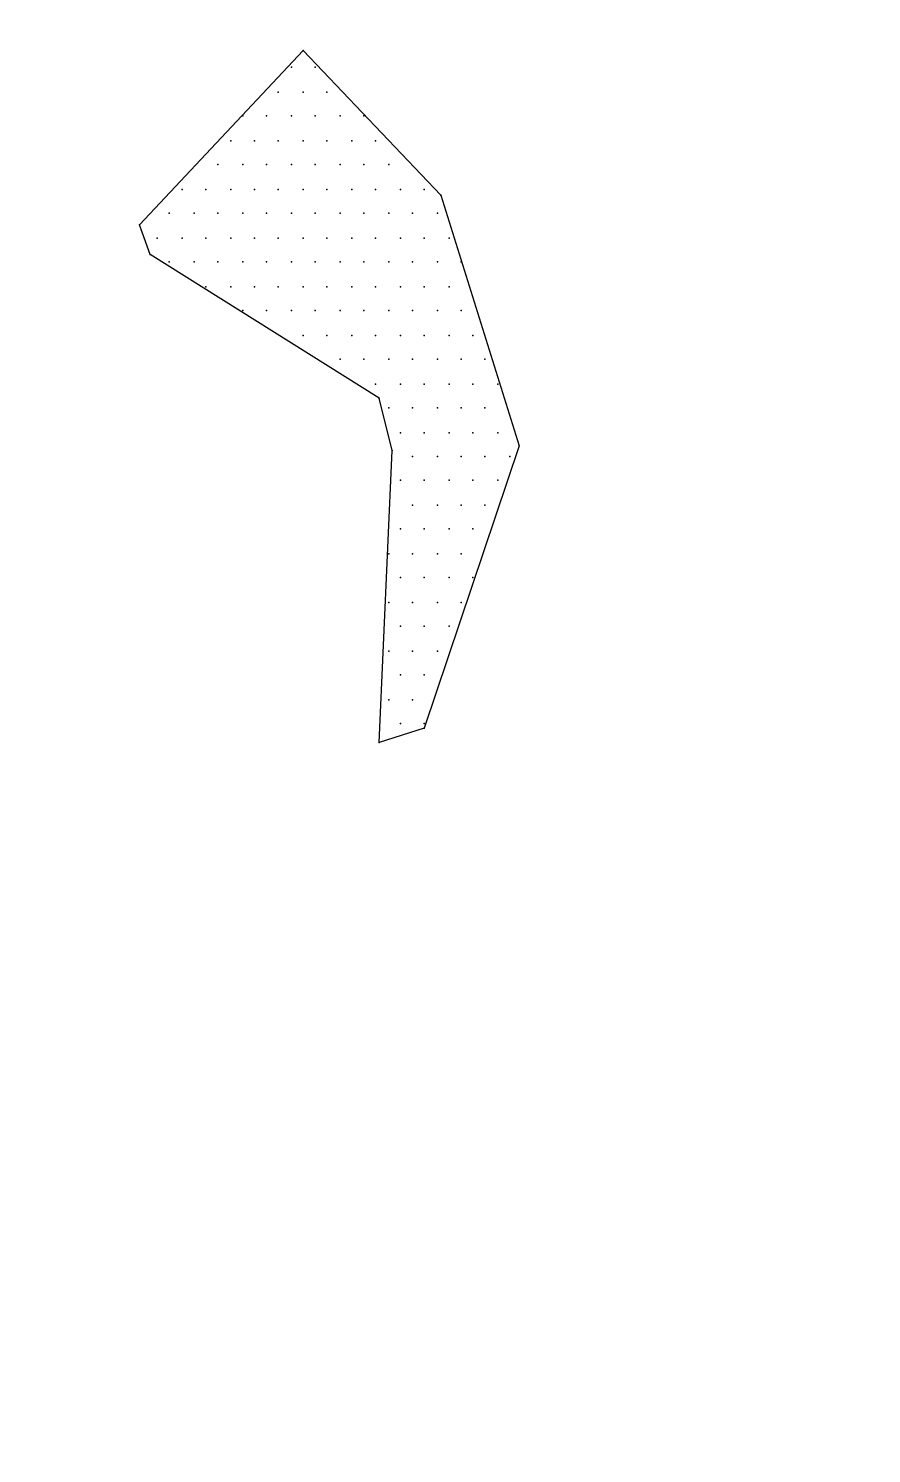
# Model space of a CAD drawing. Extents: x 180421 to 182279, y 668879 to 669787.
# Drawn here: x 180592.82 to 180596.57, y 669624.46 to 669630.8 of the extents above; entities that cross this region are included whole.
import ezdxf

# ---------------------------------------------------------------- set-up
doc = ezdxf.new("R2010")
doc.units = 0
doc.header["$LTSCALE"] = 2.5
doc.header["$MEASUREMENT"] = 0
doc.layers.get('0').update_dxf_attribs({"linetype": 'CONTINUOUS'})
doc.layers.add('KOTERET', color=1, linetype='CONTINUOUS')

# ---------------------------------------------------------------- blocks, each defined once
blk = doc.blocks.new('elipsa')
at = {"layer": 'KOTERET', "color": 1, "linetype": 'Continuous'}
blk.add_lwpolyline([(-8.7988, -18.4832, 0.049045), (1.6467, -19.2327, 0.072972), (16.9534, -16.5725, 0.125195), (26.7391, -11.2363, 0.103069), (32.0753, -3.7149, 0.035565), (32.4289, -2.1895, 0.105225), (32.1861, 2.3919, 0.105504), (27.4094, 9.6652, 0.107235), (19.9461, 14.405, 0.064474), (7.4632, 17.8464, 0.055181), (-3.6262, 18.1789, 0.081162), (-16.6527, 15.5029, 0.05669), (-24.9288, 11.217, 0.171614), (-30.9723, 4.1918, 0.076301), (-31.8855, 0.0748, 0.117637), (-30.4181, -6.2062, 0.130118), (-25.7153, -11.5424, 0.070334), (-16.0457, -16.6411, 0.047983), (-8.7988, -18.4832)], format="xyb", dxfattribs=at)
at = {"layer": 'KOTERET', "color": 2, "linetype": 'Continuous'}
for points in [[(-8.4029, 15.1809), (-7.6745, 15.9568)], [(-7.6745, 15.9568), (-7.0623, 15.3128)], [(-7.7273, 15.8829), (-7.7273, 15.8829)], [(-7.6218, 15.8829), (-7.6218, 15.8829)], [(-7.7854, 15.772), (-7.7854, 15.772)], [(-7.6745, 15.772), (-7.6745, 15.772)], [(-7.569, 15.772), (-7.569, 15.772)], [(-7.9437, 15.6665), (-7.9437, 15.6665)], [(-7.8382, 15.6665), (-7.8382, 15.6665)], [(-7.7273, 15.6665), (-7.7273, 15.6665)], [(-7.6218, 15.6665), (-7.6218, 15.6665)], [(-7.5109, 15.6665), (-7.5109, 15.6665)], [(-7.4053, 15.6665), (-7.4053, 15.6665)], [(-7.9965, 15.5556), (-7.9965, 15.5556)], [(-7.8909, 15.5556), (-7.8909, 15.5556)], [(-7.7854, 15.5556), (-7.7854, 15.5556)], [(-7.6745, 15.5556), (-7.6745, 15.5556)], [(-7.569, 15.5556), (-7.569, 15.5556)], [(-7.4581, 15.5556), (-7.4581, 15.5556)], [(-7.3526, 15.5556), (-7.3526, 15.5556)], [(-8.0546, 15.4501), (-8.0546, 15.4501)], [(-7.9437, 15.4501), (-7.9437, 15.4501)], [(-7.8382, 15.4501), (-7.8382, 15.4501)], [(-7.7273, 15.4501), (-7.7273, 15.4501)], [(-7.6218, 15.4501), (-7.6218, 15.4501)], [(-7.5109, 15.4501), (-7.5109, 15.4501)], [(-7.4053, 15.4501), (-7.4053, 15.4501)], [(-7.2945, 15.4501), (-7.2945, 15.4501)], [(-8.2129, 15.3392), (-8.2129, 15.3392)], [(-8.1073, 15.3392), (-8.1073, 15.3392)], [(-7.9965, 15.3392), (-7.9965, 15.3392)], [(-7.8909, 15.3392), (-7.8909, 15.3392)], [(-7.7854, 15.3392), (-7.7854, 15.3392)], [(-7.6745, 15.3392), (-7.6745, 15.3392)], [(-7.569, 15.3392), (-7.569, 15.3392)], [(-7.4581, 15.3392), (-7.4581, 15.3392)], [(-7.3526, 15.3392), (-7.3526, 15.3392)], [(-7.2417, 15.3392), (-7.2417, 15.3392)], [(-7.1362, 15.3392), (-7.1362, 15.3392)], [(-7.0623, 15.3128), (-6.7139, 14.1992)], [(-8.271, 15.2337), (-8.271, 15.2337)], [(-8.1601, 15.2337), (-8.1601, 15.2337)], [(-8.0546, 15.2337), (-8.0546, 15.2337)], [(-7.9437, 15.2337), (-7.9437, 15.2337)], [(-7.8382, 15.2337), (-7.8382, 15.2337)], [(-7.7273, 15.2337), (-7.7273, 15.2337)], [(-7.6218, 15.2337), (-7.6218, 15.2337)], [(-7.5109, 15.2337), (-7.5109, 15.2337)], [(-7.4053, 15.2337), (-7.4053, 15.2337)], [(-7.2945, 15.2337), (-7.2945, 15.2337)], [(-7.1889, 15.2337), (-7.1889, 15.2337)], [(-7.0781, 15.2337), (-7.0781, 15.2337)], [(-8.3554, 15.0489), (-8.4029, 15.1809)], [(-8.3237, 15.1228), (-8.3237, 15.1228)], [(-8.2129, 15.1228), (-8.2129, 15.1228)], [(-8.1073, 15.1228), (-8.1073, 15.1228)], [(-7.9965, 15.1228), (-7.9965, 15.1228)], [(-7.8909, 15.1228), (-7.8909, 15.1228)], [(-7.7854, 15.1228), (-7.7854, 15.1228)], [(-7.6745, 15.1228), (-7.6745, 15.1228)], [(-7.569, 15.1228), (-7.569, 15.1228)], [(-7.4581, 15.1228), (-7.4581, 15.1228)], [(-7.3526, 15.1228), (-7.3526, 15.1228)], [(-7.2417, 15.1228), (-7.2417, 15.1228)], [(-7.1362, 15.1228), (-7.1362, 15.1228)], [(-7.0253, 15.1228), (-7.0253, 15.1228)], [(-7.3367, 14.4103), (-8.3554, 15.0489)], [(-8.271, 15.0173), (-8.271, 15.0173)], [(-8.1601, 15.0173), (-8.1601, 15.0173)], [(-8.0546, 15.0173), (-8.0546, 15.0173)], [(-7.9437, 15.0173), (-7.9437, 15.0173)], [(-7.8382, 15.0173), (-7.8382, 15.0173)], [(-7.7273, 15.0173), (-7.7273, 15.0173)], [(-7.6218, 15.0173), (-7.6218, 15.0173)], [(-7.5109, 15.0173), (-7.5109, 15.0173)], [(-7.4053, 15.0173), (-7.4053, 15.0173)], [(-7.2945, 15.0173), (-7.2945, 15.0173)], [(-7.1889, 15.0173), (-7.1889, 15.0173)], [(-7.0781, 15.0173), (-7.0781, 15.0173)], [(-6.9725, 15.0173), (-6.9725, 15.0173)], [(-8.1073, 14.9064), (-8.1073, 14.9064)], [(-7.9965, 14.9064), (-7.9965, 14.9064)], [(-7.8909, 14.9064), (-7.8909, 14.9064)], [(-7.7854, 14.9064), (-7.7854, 14.9064)], [(-7.6745, 14.9064), (-7.6745, 14.9064)], [(-7.569, 14.9064), (-7.569, 14.9064)], [(-7.4581, 14.9064), (-7.4581, 14.9064)], [(-7.3526, 14.9064), (-7.3526, 14.9064)], [(-7.2417, 14.9064), (-7.2417, 14.9064)], [(-7.1362, 14.9064), (-7.1362, 14.9064)], [(-7.0253, 14.9064), (-7.0253, 14.9064)], [(-7.9437, 14.8009), (-7.9437, 14.8009)], [(-7.8382, 14.8009), (-7.8382, 14.8009)], [(-7.7273, 14.8009), (-7.7273, 14.8009)], [(-7.6218, 14.8009), (-7.6218, 14.8009)], [(-7.5109, 14.8009), (-7.5109, 14.8009)], [(-7.4053, 14.8009), (-7.4053, 14.8009)], [(-7.2945, 14.8009), (-7.2945, 14.8009)], [(-7.1889, 14.8009), (-7.1889, 14.8009)], [(-7.0781, 14.8009), (-7.0781, 14.8009)], [(-6.9725, 14.8009), (-6.9725, 14.8009)], [(-7.6745, 14.69), (-7.6745, 14.69)], [(-7.569, 14.69), (-7.569, 14.69)], [(-7.4581, 14.69), (-7.4581, 14.69)], [(-7.3526, 14.69), (-7.3526, 14.69)], [(-7.2417, 14.69), (-7.2417, 14.69)], [(-7.1362, 14.69), (-7.1362, 14.69)], [(-7.0253, 14.69), (-7.0253, 14.69)], [(-6.9198, 14.69), (-6.9198, 14.69)], [(-7.5109, 14.5845), (-7.5109, 14.5845)], [(-7.4053, 14.5845), (-7.4053, 14.5845)], [(-7.2945, 14.5845), (-7.2945, 14.5845)], [(-7.1889, 14.5845), (-7.1889, 14.5845)], [(-7.0781, 14.5845), (-7.0781, 14.5845)], [(-6.9725, 14.5845), (-6.9725, 14.5845)], [(-6.867, 14.5845), (-6.867, 14.5845)], [(-7.3526, 14.4736), (-7.3526, 14.4736)], [(-7.2417, 14.4736), (-7.2417, 14.4736)], [(-7.1362, 14.4736), (-7.1362, 14.4736)], [(-7.0253, 14.4736), (-7.0253, 14.4736)], [(-6.9198, 14.4736), (-6.9198, 14.4736)], [(-6.8089, 14.4736), (-6.8089, 14.4736)], [(-7.2787, 14.178), (-7.3367, 14.4103)], [(-7.2945, 14.3681), (-7.2945, 14.3681)], [(-7.1889, 14.3681), (-7.1889, 14.3681)], [(-7.0781, 14.3681), (-7.0781, 14.3681)], [(-6.9725, 14.3681), (-6.9725, 14.3681)], [(-6.867, 14.3681), (-6.867, 14.3681)], [(-7.2417, 14.2572), (-7.2417, 14.2572)], [(-7.1362, 14.2572), (-7.1362, 14.2572)], [(-6.7139, 14.1992), (-7.1362, 12.9429)], [(-7.0253, 14.2572), (-7.0253, 14.2572)], [(-6.9198, 14.2572), (-6.9198, 14.2572)], [(-6.8089, 14.2572), (-6.8089, 14.2572)], [(-7.3367, 12.8796), (-7.2787, 14.178)], [(-7.1889, 14.1516), (-7.1889, 14.1516)], [(-7.0781, 14.1516), (-7.0781, 14.1516)], [(-6.9725, 14.1516), (-6.9725, 14.1516)], [(-6.867, 14.1516), (-6.867, 14.1516)], [(-6.7561, 14.1516), (-6.7561, 14.1516)], [(-7.2417, 14.0461), (-7.2417, 14.0461)], [(-7.1362, 14.0461), (-7.1362, 14.0461)], [(-7.0253, 14.0461), (-7.0253, 14.0461)], [(-6.9198, 14.0461), (-6.9198, 14.0461)], [(-6.8089, 14.0461), (-6.8089, 14.0461)], [(-7.1889, 13.9352), (-7.1889, 13.9352)], [(-7.0781, 13.9352), (-7.0781, 13.9352)], [(-6.9725, 13.9352), (-6.9725, 13.9352)], [(-6.867, 13.9352), (-6.867, 13.9352)], [(-7.2417, 13.8297), (-7.2417, 13.8297)], [(-7.1362, 13.8297), (-7.1362, 13.8297)], [(-7.0253, 13.8297), (-7.0253, 13.8297)], [(-6.9198, 13.8297), (-6.9198, 13.8297)], [(-7.2945, 13.7188), (-7.2945, 13.7188)], [(-7.1889, 13.7188), (-7.1889, 13.7188)], [(-7.0781, 13.7188), (-7.0781, 13.7188)], [(-6.9725, 13.7188), (-6.9725, 13.7188)], [(-7.2417, 13.6133), (-7.2417, 13.6133)], [(-7.1362, 13.6133), (-7.1362, 13.6133)], [(-7.0253, 13.6133), (-7.0253, 13.6133)], [(-6.9198, 13.6133), (-6.9198, 13.6133)], [(-7.2945, 13.5024), (-7.2945, 13.5024)], [(-7.1889, 13.5024), (-7.1889, 13.5024)], [(-7.0781, 13.5024), (-7.0781, 13.5024)], [(-6.9725, 13.5024), (-6.9725, 13.5024)], [(-7.2417, 13.3969), (-7.2417, 13.3969)], [(-7.1362, 13.3969), (-7.1362, 13.3969)], [(-7.0253, 13.3969), (-7.0253, 13.3969)], [(-7.2945, 13.286), (-7.2945, 13.286)], [(-7.1889, 13.286), (-7.1889, 13.286)], [(-7.0781, 13.286), (-7.0781, 13.286)], [(-7.2417, 13.1805), (-7.2417, 13.1805)], [(-7.1362, 13.1805), (-7.1362, 13.1805)], [(-7.2945, 13.0696), (-7.2945, 13.0696)], [(-7.1889, 13.0696), (-7.1889, 13.0696)], [(-7.1362, 12.9429), (-7.3367, 12.8796)], [(-7.2417, 12.9641), (-7.2417, 12.9641)], [(-7.1362, 12.9641), (-7.1362, 12.9641)]]:
    blk.add_lwpolyline(points, dxfattribs=at)
at = {"layer": 'KOTERET', "color": 1}
for p in [(-7.6745, 15.9568), (-7.6745, 15.9568), (-7.7273, 15.8829), (-7.7273, 15.8829), (-7.6218, 15.8829), (-7.6218, 15.8829), (-7.7854, 15.772), (-7.7854, 15.772), (-7.6745, 15.772), (-7.6745, 15.772), (-7.569, 15.772), (-7.569, 15.772), (-7.9437, 15.6665), (-7.9437, 15.6665), (-7.8382, 15.6665), (-7.8382, 15.6665), (-7.7273, 15.6665), (-7.7273, 15.6665), (-7.6218, 15.6665), (-7.6218, 15.6665), (-7.5109, 15.6665), (-7.5109, 15.6665), (-7.4053, 15.6665), (-7.4053, 15.6665), (-7.9965, 15.5556), (-7.9965, 15.5556), (-7.8909, 15.5556), (-7.8909, 15.5556), (-7.7854, 15.5556), (-7.7854, 15.5556), (-7.6745, 15.5556), (-7.6745, 15.5556), (-7.569, 15.5556), (-7.569, 15.5556), (-7.4581, 15.5556), (-7.4581, 15.5556), (-7.3526, 15.5556), (-7.3526, 15.5556), (-8.0546, 15.4501), (-8.0546, 15.4501), (-7.9437, 15.4501), (-7.9437, 15.4501), (-7.8382, 15.4501), (-7.8382, 15.4501), (-7.7273, 15.4501), (-7.7273, 15.4501), (-7.6218, 15.4501), (-7.6218, 15.4501), (-7.5109, 15.4501), (-7.5109, 15.4501), (-7.4053, 15.4501), (-7.4053, 15.4501), (-7.2945, 15.4501), (-7.2945, 15.4501), (-8.2129, 15.3392), (-8.2129, 15.3392), (-8.1073, 15.3392), (-8.1073, 15.3392), (-7.9965, 15.3392), (-7.9965, 15.3392), (-7.8909, 15.3392), (-7.8909, 15.3392), (-7.7854, 15.3392), (-7.7854, 15.3392), (-7.6745, 15.3392), (-7.6745, 15.3392), (-7.569, 15.3392), (-7.569, 15.3392), (-7.4581, 15.3392), (-7.4581, 15.3392), (-7.3526, 15.3392), (-7.3526, 15.3392), (-7.2417, 15.3392), (-7.2417, 15.3392), (-7.1362, 15.3392), (-7.1362, 15.3392), (-7.0623, 15.3128), (-7.0623, 15.3128), (-8.271, 15.2337), (-8.271, 15.2337), (-8.1601, 15.2337), (-8.1601, 15.2337), (-8.0546, 15.2337), (-8.0546, 15.2337), (-7.9437, 15.2337), (-7.9437, 15.2337), (-7.8382, 15.2337), (-7.8382, 15.2337), (-7.7273, 15.2337), (-7.7273, 15.2337), (-7.6218, 15.2337), (-7.6218, 15.2337), (-7.5109, 15.2337), (-7.5109, 15.2337), (-7.4053, 15.2337), (-7.4053, 15.2337), (-7.2945, 15.2337), (-7.2945, 15.2337), (-7.1889, 15.2337), (-7.1889, 15.2337), (-7.0781, 15.2337), (-7.0781, 15.2337), (-8.4029, 15.1809), (-8.4029, 15.1809), (-8.3237, 15.1228), (-8.3237, 15.1228), (-8.2129, 15.1228), (-8.2129, 15.1228), (-8.1073, 15.1228), (-8.1073, 15.1228), (-7.9965, 15.1228), (-7.9965, 15.1228), (-7.8909, 15.1228), (-7.8909, 15.1228), (-7.7854, 15.1228), (-7.7854, 15.1228), (-7.6745, 15.1228), (-7.6745, 15.1228), (-7.569, 15.1228), (-7.569, 15.1228), (-7.4581, 15.1228), (-7.4581, 15.1228), (-7.3526, 15.1228), (-7.3526, 15.1228), (-7.2417, 15.1228), (-7.2417, 15.1228), (-7.1362, 15.1228), (-7.1362, 15.1228), (-7.0253, 15.1228), (-7.0253, 15.1228), (-8.3554, 15.0489), (-8.3554, 15.0489), (-8.271, 15.0173), (-8.271, 15.0173), (-8.1601, 15.0173), (-8.1601, 15.0173), (-8.0546, 15.0173), (-8.0546, 15.0173), (-7.9437, 15.0173), (-7.9437, 15.0173), (-7.8382, 15.0173), (-7.8382, 15.0173), (-7.7273, 15.0173), (-7.7273, 15.0173), (-7.6218, 15.0173), (-7.6218, 15.0173), (-7.5109, 15.0173), (-7.5109, 15.0173), (-7.4053, 15.0173), (-7.4053, 15.0173), (-7.2945, 15.0173), (-7.2945, 15.0173), (-7.1889, 15.0173), (-7.1889, 15.0173), (-7.0781, 15.0173), (-7.0781, 15.0173), (-6.9725, 15.0173), (-6.9725, 15.0173), (-8.1073, 14.9064), (-8.1073, 14.9064), (-7.9965, 14.9064), (-7.9965, 14.9064), (-7.8909, 14.9064), (-7.8909, 14.9064), (-7.7854, 14.9064), (-7.7854, 14.9064), (-7.6745, 14.9064), (-7.6745, 14.9064), (-7.569, 14.9064), (-7.569, 14.9064), (-7.4581, 14.9064), (-7.4581, 14.9064), (-7.3526, 14.9064), (-7.3526, 14.9064), (-7.2417, 14.9064), (-7.2417, 14.9064), (-7.1362, 14.9064), (-7.1362, 14.9064), (-7.0253, 14.9064), (-7.0253, 14.9064), (-7.9437, 14.8009), (-7.9437, 14.8009), (-7.8382, 14.8009), (-7.8382, 14.8009), (-7.7273, 14.8009), (-7.7273, 14.8009), (-7.6218, 14.8009), (-7.6218, 14.8009), (-7.5109, 14.8009), (-7.5109, 14.8009), (-7.4053, 14.8009), (-7.4053, 14.8009), (-7.2945, 14.8009), (-7.2945, 14.8009), (-7.1889, 14.8009), (-7.1889, 14.8009), (-7.0781, 14.8009), (-7.0781, 14.8009), (-6.9725, 14.8009), (-6.9725, 14.8009), (-7.6745, 14.69), (-7.6745, 14.69), (-7.569, 14.69), (-7.569, 14.69), (-7.4581, 14.69), (-7.4581, 14.69), (-7.3526, 14.69), (-7.3526, 14.69), (-7.2417, 14.69), (-7.2417, 14.69), (-7.1362, 14.69), (-7.1362, 14.69), (-7.0253, 14.69), (-7.0253, 14.69), (-6.9198, 14.69), (-6.9198, 14.69), (-7.5109, 14.5845), (-7.5109, 14.5845), (-7.4053, 14.5845), (-7.4053, 14.5845), (-7.2945, 14.5845), (-7.2945, 14.5845), (-7.1889, 14.5845), (-7.1889, 14.5845), (-7.0781, 14.5845), (-7.0781, 14.5845), (-6.9725, 14.5845), (-6.9725, 14.5845), (-6.867, 14.5845), (-6.867, 14.5845), (-7.3526, 14.4736), (-7.3526, 14.4736), (-7.2417, 14.4736), (-7.2417, 14.4736), (-7.1362, 14.4736), (-7.1362, 14.4736), (-7.0253, 14.4736), (-7.0253, 14.4736), (-6.9198, 14.4736), (-6.9198, 14.4736), (-6.8089, 14.4736), (-6.8089, 14.4736), (-7.3367, 14.4103), (-7.3367, 14.4103), (-7.2945, 14.3681), (-7.2945, 14.3681), (-7.1889, 14.3681), (-7.1889, 14.3681), (-7.0781, 14.3681), (-7.0781, 14.3681), (-6.9725, 14.3681), (-6.9725, 14.3681), (-6.867, 14.3681), (-6.867, 14.3681), (-7.2417, 14.2572), (-7.2417, 14.2572), (-7.1362, 14.2572), (-7.1362, 14.2572), (-7.0253, 14.2572), (-7.0253, 14.2572), (-6.9198, 14.2572), (-6.9198, 14.2572), (-6.8089, 14.2572), (-6.8089, 14.2572), (-6.7139, 14.1992), (-6.7139, 14.1992), (-7.2787, 14.178), (-7.2787, 14.178), (-7.1889, 14.1516), (-7.1889, 14.1516), (-7.0781, 14.1516), (-7.0781, 14.1516), (-6.9725, 14.1516), (-6.9725, 14.1516), (-6.867, 14.1516), (-6.867, 14.1516), (-6.7561, 14.1516), (-6.7561, 14.1516), (-7.2417, 14.0461), (-7.2417, 14.0461), (-7.1362, 14.0461), (-7.1362, 14.0461), (-7.0253, 14.0461), (-7.0253, 14.0461), (-6.9198, 14.0461), (-6.9198, 14.0461), (-6.8089, 14.0461), (-6.8089, 14.0461), (-7.1889, 13.9352), (-7.1889, 13.9352), (-7.0781, 13.9352), (-7.0781, 13.9352), (-6.9725, 13.9352), (-6.9725, 13.9352), (-6.867, 13.9352), (-6.867, 13.9352), (-7.2417, 13.8297), (-7.2417, 13.8297), (-7.1362, 13.8297), (-7.1362, 13.8297), (-7.0253, 13.8297), (-7.0253, 13.8297), (-6.9198, 13.8297), (-6.9198, 13.8297), (-7.2945, 13.7188), (-7.2945, 13.7188), (-7.1889, 13.7188), (-7.1889, 13.7188), (-7.0781, 13.7188), (-7.0781, 13.7188), (-6.9725, 13.7188), (-6.9725, 13.7188), (-7.2417, 13.6133), (-7.2417, 13.6133), (-7.1362, 13.6133), (-7.1362, 13.6133), (-7.0253, 13.6133), (-7.0253, 13.6133), (-6.9198, 13.6133), (-6.9198, 13.6133), (-7.2945, 13.5024), (-7.2945, 13.5024), (-7.1889, 13.5024), (-7.1889, 13.5024), (-7.0781, 13.5024), (-7.0781, 13.5024), (-6.9725, 13.5024), (-6.9725, 13.5024), (-7.2417, 13.3969), (-7.2417, 13.3969), (-7.1362, 13.3969), (-7.1362, 13.3969), (-7.0253, 13.3969), (-7.0253, 13.3969), (-7.2945, 13.286), (-7.2945, 13.286), (-7.1889, 13.286), (-7.1889, 13.286), (-7.0781, 13.286), (-7.0781, 13.286), (-7.2417, 13.1805), (-7.2417, 13.1805), (-7.1362, 13.1805), (-7.1362, 13.1805), (-7.2945, 13.0696), (-7.2945, 13.0696), (-7.1889, 13.0696), (-7.1889, 13.0696), (-7.2417, 12.9641), (-7.2417, 12.9641), (-7.1362, 12.9641), (-7.1362, 12.9641), (-7.1362, 12.9429), (-7.1362, 12.9429), (-7.3367, 12.8796), (-7.3367, 12.8796)]:
    blk.add_point(p, dxfattribs=at)

msp = doc.modelspace()

# ---------------------------------------------------------------- block references
msp.add_blockref('elipsa', (180601.7133, 669614.7446))

doc.saveas('drawing.dxf')
